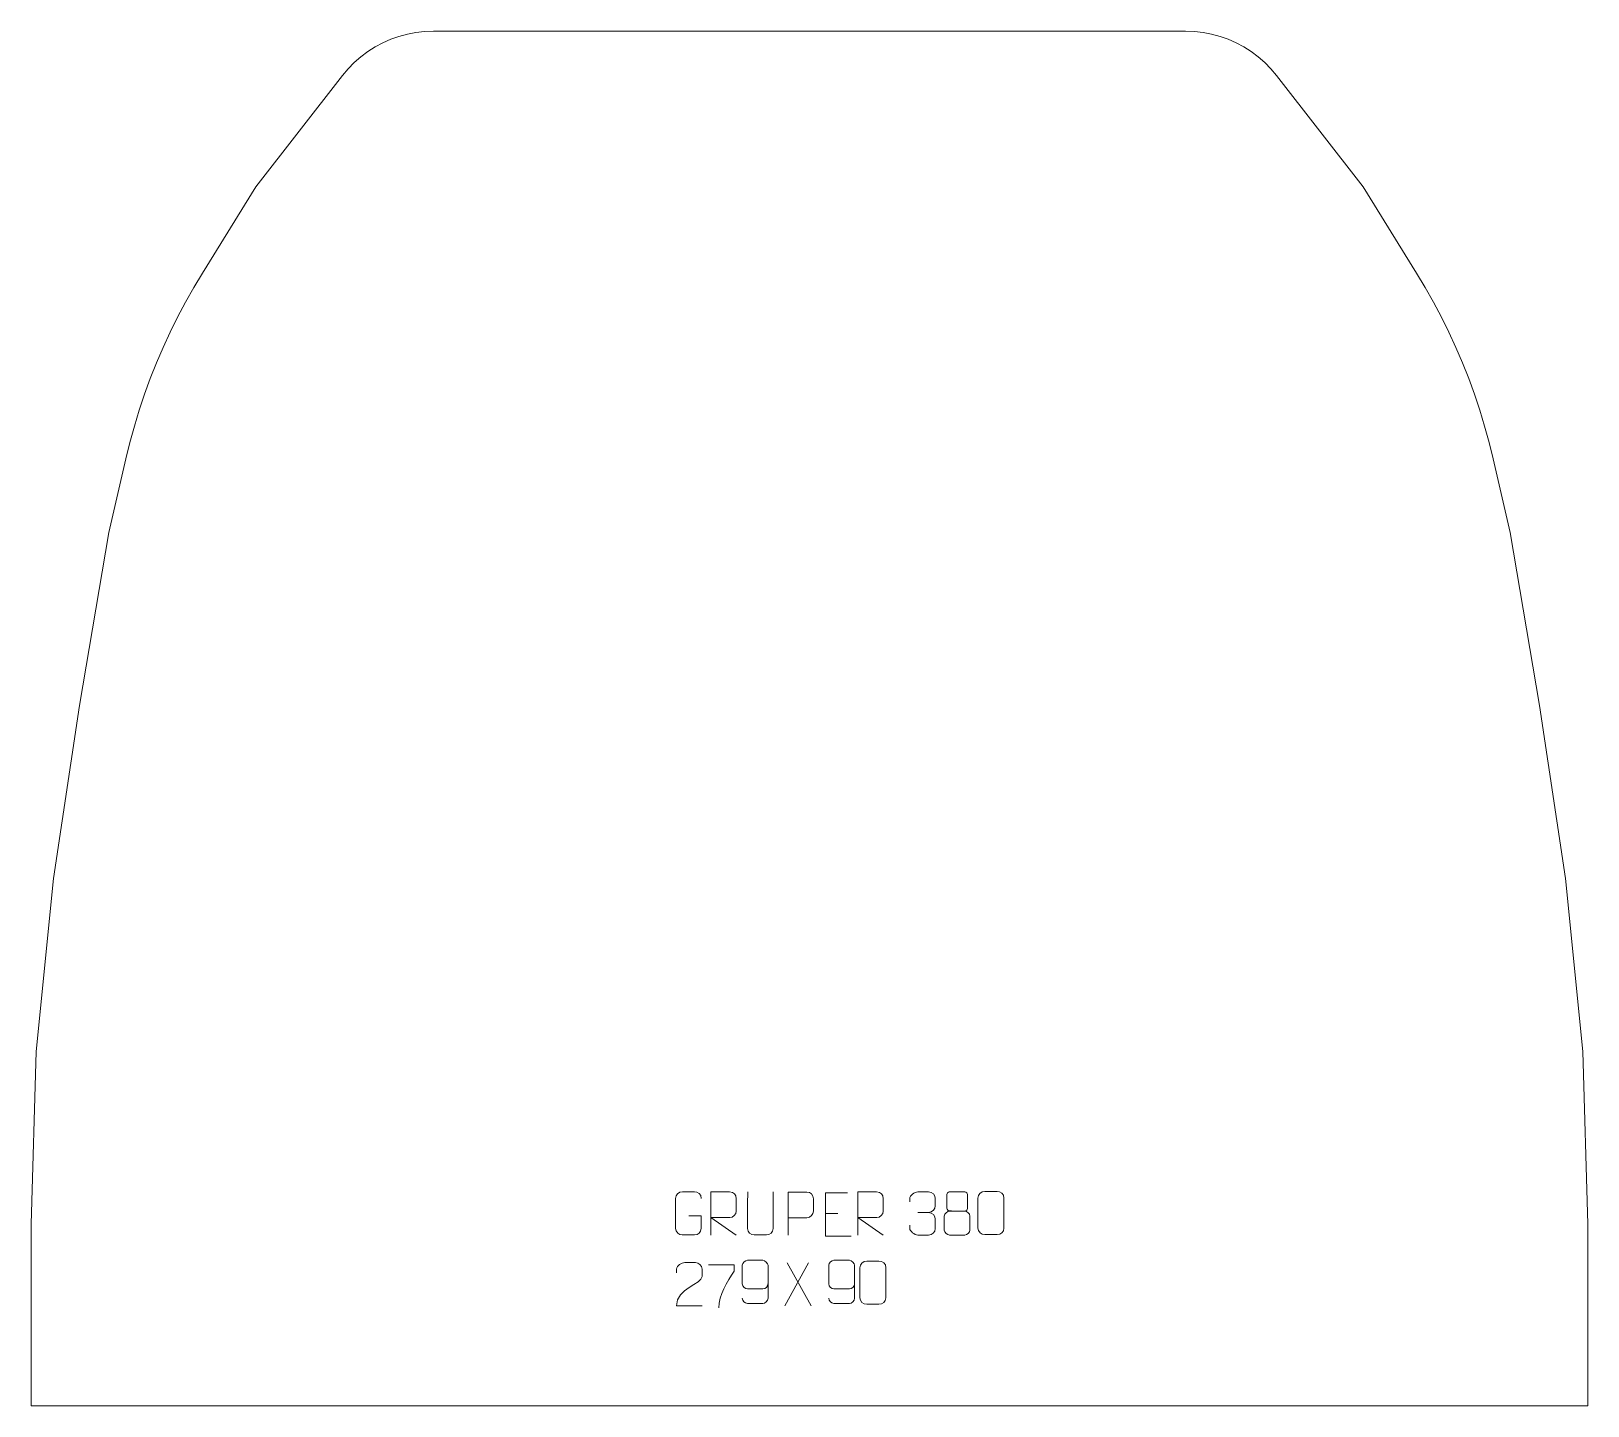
# Model space of a CAD drawing. Header units: millimetres. Extents: x -451 to 449, y 789 to 1584.
import ezdxf

# ---------------------------------------------------------------- set-up
doc = ezdxf.new("R2010")
doc.units = ezdxf.units.MM
doc.header["$MEASUREMENT"] = 0
doc.layers.add('layer 1', color=7, linetype='Continuous')

msp = doc.modelspace()

# ---------------------------------------------------------------- linework, layer by layer
at = {"layer": 'layer 1', "color": 242, "lineweight": 9}
msp.add_open_spline([(-218.4866, 1583.7175), (-218.4866, 1583.7175), (216.4344, 1583.7175), (216.4344, 1583.7175), (216.4344, 1583.7175), (216.4344, 1583.7175), (221.4742, 1583.5265), (221.4742, 1583.5265), (221.4742, 1583.5265), (221.4742, 1583.5265), (226.4839, 1582.9557), (226.4839, 1582.9557), (226.4839, 1582.9557), (226.4839, 1582.9557), (231.4358, 1582.004), (231.4358, 1582.004), (231.4358, 1582.004), (231.4358, 1582.004), (236.3015, 1580.683), (236.3015, 1580.683), (236.3015, 1580.683), (236.3015, 1580.683), (241.0536, 1578.9963), (241.0536, 1578.9963), (241.0536, 1578.9963), (241.0536, 1578.9963), (245.6648, 1576.9537), (245.6648, 1576.9537), (245.6648, 1576.9537), (245.6648, 1576.9537), (250.1071, 1574.568), (250.1071, 1574.568), (250.1071, 1574.568), (250.1071, 1574.568), (254.3583, 1571.8515), (254.3583, 1571.8515), (254.3583, 1571.8515), (254.3583, 1571.8515), (258.3877, 1568.8234), (258.3877, 1568.8234), (258.3877, 1568.8234), (258.3877, 1568.8234), (262.1788, 1565.4965), (262.1788, 1565.4965), (262.1788, 1565.4965), (262.1788, 1565.4965), (265.7066, 1561.8947), (265.7066, 1561.8947), (265.7066, 1561.8947), (265.7066, 1561.8947), (268.9508, 1558.0337), (268.9508, 1558.0337), (268.9508, 1558.0337), (268.9508, 1558.0337), (318.9748, 1493.7189), (318.9748, 1493.7189), (318.9748, 1493.7189), (318.9748, 1493.7189), (349.9747, 1443.7193), (349.9747, 1443.7193), (349.9747, 1443.7193), (349.9747, 1443.7193), (354.9801, 1435.3915), (354.9801, 1435.3915), (354.9801, 1435.3915), (354.9801, 1435.3915), (359.7573, 1426.9304), (359.7573, 1426.9304), (359.7573, 1426.9304), (359.7573, 1426.9304), (364.298, 1418.3418), (364.298, 1418.3418), (364.298, 1418.3418), (364.298, 1418.3418), (368.6028, 1409.6314), (368.6028, 1409.6314), (368.6028, 1409.6314), (368.6028, 1409.6314), (372.6689, 1400.8068), (372.6689, 1400.8068), (372.6689, 1400.8068), (372.6689, 1400.8068), (376.4908, 1391.8728), (376.4908, 1391.8728), (376.4908, 1391.8728), (376.4908, 1391.8728), (380.0659, 1382.8379), (380.0659, 1382.8379), (380.0659, 1382.8379), (380.0659, 1382.8379), (383.3927, 1373.7088), (383.3927, 1373.7088), (383.3927, 1373.7088), (383.3927, 1373.7088), (386.4663, 1364.4934), (386.4663, 1364.4934), (386.4663, 1364.4934), (386.4663, 1364.4934), (389.2876, 1355.1936), (389.2876, 1355.1936), (389.2876, 1355.1936), (389.2876, 1355.1936), (391.8539, 1345.8221), (391.8539, 1345.8221), (391.8539, 1345.8221), (391.8539, 1345.8221), (394.1615, 1336.3848), (394.1615, 1336.3848), (394.1615, 1336.3848), (394.1615, 1336.3848), (403.9744, 1293.7187), (403.9744, 1293.7187), (403.9744, 1293.7187), (403.9744, 1293.7187), (420.9735, 1193.7196), (420.9735, 1193.7196), (420.9735, 1193.7196), (420.9735, 1193.7196), (435.9749, 1093.7186), (435.9749, 1093.7186), (435.9749, 1093.7186), (435.9749, 1093.7186), (445.9731, 993.7195), (445.9731, 993.7195), (445.9731, 993.7195), (445.9731, 993.7195), (448.9732, 893.718), (448.9732, 893.718), (448.9732, 893.718), (448.9732, 893.718), (448.9732, 788.7197), (448.9732, 788.7197), (448.9732, 788.7197), (448.9732, 788.7197), (-451.0254, 788.7197), (-451.0254, 788.7197), (-451.0254, 788.7197), (-451.0254, 788.7197), (-451.0254, 893.718), (-451.0254, 893.718), (-451.0254, 893.718), (-451.0254, 893.718), (-448.0252, 993.7195), (-448.0252, 993.7195), (-448.0252, 993.7195), (-448.0252, 993.7195), (-438.0253, 1093.7186), (-438.0253, 1093.7186), (-438.0253, 1093.7186), (-438.0253, 1093.7186), (-423.0257, 1193.7196), (-423.0257, 1193.7196), (-423.0257, 1193.7196), (-423.0257, 1193.7196), (-406.0249, 1293.7187), (-406.0249, 1293.7187), (-406.0249, 1293.7187), (-406.0249, 1293.7187), (-396.2112, 1336.3848), (-396.2112, 1336.3848), (-396.2112, 1336.3848), (-396.2112, 1336.3848), (-393.9043, 1345.8221), (-393.9043, 1345.8221), (-393.9043, 1345.8221), (-393.9043, 1345.8221), (-391.3398, 1355.1936), (-391.3398, 1355.1936), (-391.3398, 1355.1936), (-391.3398, 1355.1936), (-388.5183, 1364.4934), (-388.5183, 1364.4934), (-388.5183, 1364.4934), (-388.5183, 1364.4934), (-385.4426, 1373.7088), (-385.4426, 1373.7088), (-385.4426, 1373.7088), (-385.4426, 1373.7088), (-382.1179, 1382.8379), (-382.1179, 1382.8379), (-382.1179, 1382.8379), (-382.1179, 1382.8379), (-378.5407, 1391.8728), (-378.5407, 1391.8728), (-378.5407, 1391.8728), (-378.5407, 1391.8728), (-374.721, 1400.8068), (-374.721, 1400.8068), (-374.721, 1400.8068), (-374.721, 1400.8068), (-370.655, 1409.6314), (-370.655, 1409.6314), (-370.655, 1409.6314), (-370.655, 1409.6314), (-366.3502, 1418.3418), (-366.3502, 1418.3418), (-366.3502, 1418.3418), (-366.3502, 1418.3418), (-361.8072, 1426.9304), (-361.8072, 1426.9304), (-361.8072, 1426.9304), (-361.8072, 1426.9304), (-357.0323, 1435.3915), (-357.0323, 1435.3915), (-357.0323, 1435.3915), (-357.0323, 1435.3915), (-352.0245, 1443.7193), (-352.0245, 1443.7193), (-352.0245, 1443.7193), (-352.0245, 1443.7193), (-321.0253, 1493.7189), (-321.0253, 1493.7189), (-321.0253, 1493.7189), (-321.0253, 1493.7189), (-271.003, 1558.0337), (-271.003, 1558.0337), (-271.003, 1558.0337), (-271.003, 1558.0337), (-267.7588, 1561.8947), (-267.7588, 1561.8947), (-267.7588, 1561.8947), (-267.7588, 1561.8947), (-264.2309, 1565.4965), (-264.2309, 1565.4965), (-264.2309, 1565.4965), (-264.2309, 1565.4965), (-260.4398, 1568.8234), (-260.4398, 1568.8234), (-260.4398, 1568.8234), (-260.4398, 1568.8234), (-256.4082, 1571.8515), (-256.4082, 1571.8515), (-256.4082, 1571.8515), (-256.4082, 1571.8515), (-252.1593, 1574.568), (-252.1593, 1574.568), (-252.1593, 1574.568), (-252.1593, 1574.568), (-247.717, 1576.9537), (-247.717, 1576.9537), (-247.717, 1576.9537), (-247.717, 1576.9537), (-243.1058, 1578.9963), (-243.1058, 1578.9963), (-243.1058, 1578.9963), (-243.1058, 1578.9963), (-238.3537, 1580.683), (-238.3537, 1580.683), (-238.3537, 1580.683), (-238.3537, 1580.683), (-233.488, 1582.004), (-233.488, 1582.004), (-233.488, 1582.004), (-233.488, 1582.004), (-228.5361, 1582.9557), (-228.5361, 1582.9557), (-228.5361, 1582.9557), (-228.5361, 1582.9557), (-223.5246, 1583.5265), (-223.5246, 1583.5265), (-223.5246, 1583.5265), (-223.5246, 1583.5265), (-218.4866, 1583.7175), (-218.4866, 1583.7175)], degree=3, knots=[0, 0, 0, 0, 0.01492537, 0.01492537, 0.01492537, 0.01492537, 0.02985075, 0.02985075, 0.02985075, 0.02985075, 0.04477612, 0.04477612, 0.04477612, 0.04477612, 0.05970149, 0.05970149, 0.05970149, 0.05970149, 0.07462687, 0.07462687, 0.07462687, 0.07462687, 0.08955224, 0.08955224, 0.08955224, 0.08955224, 0.10447761, 0.10447761, 0.10447761, 0.10447761, 0.11940299, 0.11940299, 0.11940299, 0.11940299, 0.13432836, 0.13432836, 0.13432836, 0.13432836, 0.14925373, 0.14925373, 0.14925373, 0.14925373, 0.1641791, 0.1641791, 0.1641791, 0.1641791, 0.17910448, 0.17910448, 0.17910448, 0.17910448, 0.19402985, 0.19402985, 0.19402985, 0.19402985, 0.20895522, 0.20895522, 0.20895522, 0.20895522, 0.2238806, 0.2238806, 0.2238806, 0.2238806, 0.23880597, 0.23880597, 0.23880597, 0.23880597, 0.25373134, 0.25373134, 0.25373134, 0.25373134, 0.26865672, 0.26865672, 0.26865672, 0.26865672, 0.28358209, 0.28358209, 0.28358209, 0.28358209, 0.29850746, 0.29850746, 0.29850746, 0.29850746, 0.31343284, 0.31343284, 0.31343284, 0.31343284, 0.32835821, 0.32835821, 0.32835821, 0.32835821, 0.34328358, 0.34328358, 0.34328358, 0.34328358, 0.35820896, 0.35820896, 0.35820896, 0.35820896, 0.37313433, 0.37313433, 0.37313433, 0.37313433, 0.3880597, 0.3880597, 0.3880597, 0.3880597, 0.40298507, 0.40298507, 0.40298507, 0.40298507, 0.41791045, 0.41791045, 0.41791045, 0.41791045, 0.43283582, 0.43283582, 0.43283582, 0.43283582, 0.44776119, 0.44776119, 0.44776119, 0.44776119, 0.46268657, 0.46268657, 0.46268657, 0.46268657, 0.47761194, 0.47761194, 0.47761194, 0.47761194, 0.49253731, 0.49253731, 0.49253731, 0.49253731, 0.50746269, 0.50746269, 0.50746269, 0.50746269, 0.52238806, 0.52238806, 0.52238806, 0.52238806, 0.53731343, 0.53731343, 0.53731343, 0.53731343, 0.55223881, 0.55223881, 0.55223881, 0.55223881, 0.56716418, 0.56716418, 0.56716418, 0.56716418, 0.58208955, 0.58208955, 0.58208955, 0.58208955, 0.59701493, 0.59701493, 0.59701493, 0.59701493, 0.6119403, 0.6119403, 0.6119403, 0.6119403, 0.62686567, 0.62686567, 0.62686567, 0.62686567, 0.64179104, 0.64179104, 0.64179104, 0.64179104, 0.65671642, 0.65671642, 0.65671642, 0.65671642, 0.67164179, 0.67164179, 0.67164179, 0.67164179, 0.68656716, 0.68656716, 0.68656716, 0.68656716, 0.70149254, 0.70149254, 0.70149254, 0.70149254, 0.71641791, 0.71641791, 0.71641791, 0.71641791, 0.73134328, 0.73134328, 0.73134328, 0.73134328, 0.74626866, 0.74626866, 0.74626866, 0.74626866, 0.76119403, 0.76119403, 0.76119403, 0.76119403, 0.7761194, 0.7761194, 0.7761194, 0.7761194, 0.79104478, 0.79104478, 0.79104478, 0.79104478, 0.80597015, 0.80597015, 0.80597015, 0.80597015, 0.82089552, 0.82089552, 0.82089552, 0.82089552, 0.8358209, 0.8358209, 0.8358209, 0.8358209, 0.85074627, 0.85074627, 0.85074627, 0.85074627, 0.86567164, 0.86567164, 0.86567164, 0.86567164, 0.88059701, 0.88059701, 0.88059701, 0.88059701, 0.89552239, 0.89552239, 0.89552239, 0.89552239, 0.91044776, 0.91044776, 0.91044776, 0.91044776, 0.92537313, 0.92537313, 0.92537313, 0.92537313, 0.94029851, 0.94029851, 0.94029851, 0.94029851, 0.95522388, 0.95522388, 0.95522388, 0.95522388, 0.97014925, 0.97014925, 0.97014925, 0.97014925, 1, 1, 1, 1], dxfattribs=at)
at = {"layer": 'layer 1', "color": 250, "lineweight": 9}
for points, knots in [([(-70.7574, 898.5676), (-70.7574, 898.5676), (-63.5893, 898.5676), (-63.5893, 898.5676), (-63.5893, 898.5676), (-63.5893, 898.5676), (-63.5893, 891.3995), (-63.5893, 891.3995), (-63.5893, 891.3995), (-63.729, 889.0761), (-65.4062, 887.5965), (-67.554, 887.5857), (-67.554, 887.5857), (-69.8858, 887.5861), (-72.2178, 887.5861), (-74.5493, 887.5857), (-74.5493, 887.5857), (-76.4742, 887.4803), (-78.4464, 889.3648), (-78.4352, 891.3821), (-78.4352, 891.3821), (-78.4348, 897.1522), (-78.4348, 902.9219), (-78.4352, 908.6912), (-78.4352, 908.6912), (-78.431, 910.8293), (-76.6842, 912.5485), (-74.5319, 912.5351), (-74.5319, 912.5351), (-72.2062, 912.5351), (-69.8801, 912.5351), (-67.554, 912.5351), (-67.554, 912.5351), (-65.6073, 912.5705), (-63.6159, 911.079), (-63.5893, 908.6413)], [0, 0, 0, 0, 0.1, 0.1, 0.1, 0.1, 0.2, 0.2, 0.2, 0.2, 0.3, 0.3, 0.3, 0.3, 0.4, 0.4, 0.4, 0.4, 0.5, 0.5, 0.5, 0.5, 0.6, 0.6, 0.6, 0.6, 0.7, 0.7, 0.7, 0.7, 0.8, 0.8, 0.8, 0.8, 1, 1, 1, 1]), ([(-58.009, 887.4755), (-58.009, 887.4755), (-58.009, 912.429), (-58.009, 912.429), (-58.009, 912.429), (-54.4142, 912.429), (-50.8187, 912.429), (-47.2235, 912.429), (-47.2235, 912.429), (-44.8982, 912.3913), (-43.3409, 910.9013), (-43.345, 908.5349), (-43.345, 908.5349), (-43.3454, 906.4994), (-43.3454, 903.44), (-43.345, 901.404), (-43.345, 901.404), (-43.3515, 899.5285), (-45.1638, 897.5867), (-47.1733, 897.5676), (-47.1733, 897.5676), (-47.1733, 897.5676), (-58.009, 897.5676), (-58.009, 897.5676), (-58.009, 897.5676), (-58.009, 897.5676), (-43.3543, 887.4755), (-43.3543, 887.4755)], [0, 0, 0, 0, 0.125, 0.125, 0.125, 0.125, 0.25, 0.25, 0.25, 0.25, 0.375, 0.375, 0.375, 0.375, 0.5, 0.5, 0.5, 0.5, 0.625, 0.625, 0.625, 0.625, 0.75, 0.75, 0.75, 0.75, 1, 1, 1, 1]), ([(-22.1077, 912.5177), (-22.1081, 906.9782), (-22.0123, 896.7764), (-22.0119, 891.236), (-22.0119, 891.236), (-22.1517, 888.9965), (-23.8289, 887.5703), (-25.9766, 887.5598), (-25.9766, 887.5598), (-28.3085, 887.5602), (-30.6404, 887.5602), (-32.9719, 887.5598), (-32.9719, 887.5598), (-34.8969, 887.4583), (-36.869, 889.2748), (-36.8578, 891.2193), (-36.8578, 891.2193), (-36.8575, 896.7812), (-36.7621, 906.9566), (-36.7625, 912.5177)], [0, 0, 0, 0, 0.16666667, 0.16666667, 0.16666667, 0.16666667, 0.33333333, 0.33333333, 0.33333333, 0.33333333, 0.5, 0.5, 0.5, 0.5, 0.66666667, 0.66666667, 0.66666667, 0.66666667, 1, 1, 1, 1]), ([(-13.3922, 887.4), (-13.3922, 887.4), (-13.3922, 912.3536), (-13.3922, 912.3536), (-13.3922, 912.3536), (-9.7972, 912.3536), (-6.2019, 912.3536), (-2.6065, 912.3536), (-2.6065, 912.3536), (-0.2813, 912.3157), (1.2761, 910.8256), (1.2719, 908.4595), (1.2719, 908.4595), (1.2715, 906.4238), (1.2715, 903.3645), (1.2719, 901.3285), (1.2719, 901.3285), (1.2654, 899.4531), (-0.5468, 897.5112), (-2.5564, 897.4921), (-2.5564, 897.4921), (-2.5564, 897.4921), (-13.3922, 897.4921), (-13.3922, 897.4921)], [0, 0, 0, 0, 0.14285714, 0.14285714, 0.14285714, 0.14285714, 0.28571429, 0.28571429, 0.28571429, 0.28571429, 0.42857143, 0.42857143, 0.42857143, 0.42857143, 0.57142857, 0.57142857, 0.57142857, 0.57142857, 0.71428571, 0.71428571, 0.71428571, 0.71428571, 1, 1, 1, 1]), ([(21.0289, 911.8319), (21.0289, 911.8319), (8.155, 911.8319), (8.155, 911.8319), (8.155, 911.8319), (8.155, 911.8319), (8.155, 886.8783), (8.155, 886.8783), (8.155, 886.8783), (8.155, 886.8783), (23.0208, 886.8783), (23.0208, 886.8783)], [0, 0, 0, 0, 0.25, 0.25, 0.25, 0.25, 0.5, 0.5, 0.5, 0.5, 1, 1, 1, 1]), ([(26.991, 887.4755), (26.991, 887.4755), (26.991, 912.429), (26.991, 912.429), (26.991, 912.429), (30.5858, 912.429), (34.1813, 912.429), (37.7765, 912.429), (37.7765, 912.429), (40.1018, 912.3913), (41.6591, 910.9013), (41.655, 908.5349), (41.655, 908.5349), (41.6546, 906.4994), (41.6546, 903.44), (41.655, 901.404), (41.655, 901.404), (41.6485, 899.5285), (39.8362, 897.5867), (37.8267, 897.5676), (37.8267, 897.5676), (37.8267, 897.5676), (26.991, 897.5676), (26.991, 897.5676), (26.991, 897.5676), (26.991, 897.5676), (41.6457, 887.4755), (41.6457, 887.4755)], [0, 0, 0, 0, 0.125, 0.125, 0.125, 0.125, 0.25, 0.25, 0.25, 0.25, 0.375, 0.375, 0.375, 0.375, 0.5, 0.5, 0.5, 0.5, 0.625, 0.625, 0.625, 0.625, 0.75, 0.75, 0.75, 0.75, 1, 1, 1, 1]), ([(56.9585, 906.7447), (56.9585, 906.7447), (56.9585, 908.6019), (56.9585, 908.6019), (56.9585, 908.6019), (56.9442, 910.3438), (59.6087, 912.4619), (61.6678, 912.4392), (61.6678, 912.4392), (63.7319, 912.4392), (65.7959, 912.4392), (67.8596, 912.4392), (67.8596, 912.4392), (70.0541, 912.448), (71.6524, 910.6012), (71.6968, 908.6891), (71.6968, 908.6891), (71.6964, 907.254), (71.6964, 905.8189), (71.6968, 904.3834), (71.6968, 904.3834), (71.6482, 902.7299), (70.0456, 900.4999), (67.8473, 900.5099), (67.8473, 900.5099), (70.051, 900.4987), (71.659, 898.6955), (71.713, 896.636), (71.713, 896.636), (71.7126, 894.8513), (71.7126, 893.0666), (71.713, 891.2815), (71.713, 891.2815), (71.7231, 889.2201), (69.6682, 887.457), (67.8473, 887.4651), (67.8473, 887.4651), (65.782, 887.4654), (63.7168, 887.4654), (61.6512, 887.4651), (61.6512, 887.4651), (59.4826, 887.4766), (56.9516, 889.8768), (56.933, 891.3386), (56.933, 891.3386), (56.933, 891.3386), (56.933, 893.2472), (56.933, 893.2472)], [0, 0, 0, 0, 0.07692308, 0.07692308, 0.07692308, 0.07692308, 0.15384615, 0.15384615, 0.15384615, 0.15384615, 0.23076923, 0.23076923, 0.23076923, 0.23076923, 0.30769231, 0.30769231, 0.30769231, 0.30769231, 0.38461538, 0.38461538, 0.38461538, 0.38461538, 0.46153846, 0.46153846, 0.46153846, 0.46153846, 0.53846154, 0.53846154, 0.53846154, 0.53846154, 0.61538462, 0.61538462, 0.61538462, 0.61538462, 0.69230769, 0.69230769, 0.69230769, 0.69230769, 0.76923077, 0.76923077, 0.76923077, 0.76923077, 0.84615385, 0.84615385, 0.84615385, 0.84615385, 1, 1, 1, 1]), ([(78.3697, 910.9631), (78.3697, 908.7501), (78.3697, 905.0678), (78.3697, 902.8545), (78.3697, 902.8545), (78.3847, 902.3471), (79.1921, 901.4157), (79.8922, 901.4169), (79.8922, 901.4169), (82.8621, 901.4171), (85.8323, 901.3322), (88.8027, 901.3319), (88.8027, 901.3319), (89.5998, 901.3361), (90.3205, 902.1264), (90.3179, 902.8471), (90.3179, 902.8471), (90.3176, 905.0631), (90.3176, 908.7478), (90.3179, 910.9631), (90.3179, 910.9631), (90.2994, 911.6739), (89.688, 912.4343), (88.8541, 912.4269), (88.8541, 912.4269), (85.837, 912.4266), (82.8201, 912.4266), (79.8035, 912.4269), (79.8035, 912.4269), (79.1771, 912.4345), (78.353, 911.7235), (78.3697, 910.9631)], [0, 0, 0, 0, 0.11111111, 0.11111111, 0.11111111, 0.11111111, 0.22222222, 0.22222222, 0.22222222, 0.22222222, 0.33333333, 0.33333333, 0.33333333, 0.33333333, 0.44444444, 0.44444444, 0.44444444, 0.44444444, 0.55555556, 0.55555556, 0.55555556, 0.55555556, 0.66666667, 0.66666667, 0.66666667, 0.66666667, 0.77777778, 0.77777778, 0.77777778, 0.77777778, 1, 1, 1, 1]), ([(100.2873, 912.7419), (102.6534, 912.7419), (105.0199, 912.7419), (107.3864, 912.7419), (107.3864, 912.7419), (109.3669, 912.7775), (111.3929, 911.2832), (111.42, 908.8411), (111.42, 908.8411), (111.4196, 903.0837), (111.4196, 897.3259), (111.42, 891.5677), (111.42, 891.5677), (111.2779, 889.2401), (109.5715, 887.7578), (107.3864, 887.747), (107.3864, 887.747), (105.014, 887.7474), (102.6416, 887.7474), (100.2696, 887.747), (100.2696, 887.747), (98.3111, 887.6414), (96.3047, 889.5293), (96.3161, 891.5503), (96.3161, 891.5503), (96.3165, 897.3309), (96.3165, 903.1112), (96.3161, 908.891), (96.3161, 908.891), (96.3204, 911.033), (98.0975, 912.7555), (100.2873, 912.7419)], [0, 0, 0, 0, 0.11111111, 0.11111111, 0.11111111, 0.11111111, 0.22222222, 0.22222222, 0.22222222, 0.22222222, 0.33333333, 0.33333333, 0.33333333, 0.33333333, 0.44444444, 0.44444444, 0.44444444, 0.44444444, 0.55555556, 0.55555556, 0.55555556, 0.55555556, 0.66666667, 0.66666667, 0.66666667, 0.66666667, 0.77777778, 0.77777778, 0.77777778, 0.77777778, 1, 1, 1, 1]), ([(76.9109, 898.4449), (76.9109, 895.2741), (76.9109, 893.572), (76.9109, 890.4006), (76.9109, 890.4006), (76.9024, 889.1787), (78.6003, 887.486), (79.8529, 887.4775), (79.8529, 887.4775), (82.836, 887.4778), (85.8193, 887.4778), (88.8027, 887.4775), (88.8027, 887.4775), (90.126, 887.4892), (91.7464, 889.1108), (91.7353, 890.41), (91.7353, 890.41), (91.735, 893.5782), (91.735, 895.277), (91.7353, 898.4449), (91.7353, 898.4449), (91.6656, 899.8253), (90.0878, 901.4039), (88.7824, 901.3978), (88.7824, 901.3978), (85.8058, 901.3975), (82.8292, 901.3975), (79.8529, 901.3978), (79.8529, 901.3978), (78.7734, 901.4042), (76.9271, 899.8253), (76.9109, 898.4449)], [0, 0, 0, 0, 0.11111111, 0.11111111, 0.11111111, 0.11111111, 0.22222222, 0.22222222, 0.22222222, 0.22222222, 0.33333333, 0.33333333, 0.33333333, 0.33333333, 0.44444444, 0.44444444, 0.44444444, 0.44444444, 0.55555556, 0.55555556, 0.55555556, 0.55555556, 0.66666667, 0.66666667, 0.66666667, 0.66666667, 0.77777778, 0.77777778, 0.77777778, 0.77777778, 1, 1, 1, 1]), ([(-63.1441, 846.6349), (-68.0585, 846.6352), (-72.9729, 846.6352), (-77.887, 846.6349), (-77.887, 846.6349), (-77.887, 856.5672), (-63.236, 859.2084), (-63.1441, 863.5187), (-63.1441, 863.5187), (-63.1444, 864.9428), (-63.1444, 866.3665), (-63.1441, 867.7898), (-63.1441, 867.7898), (-63.161, 869.8669), (-65.2838, 871.5917), (-66.9548, 871.609), (-66.9548, 871.609), (-69.028, 871.6086), (-71.1009, 871.6086), (-73.1733, 871.609), (-73.1733, 871.609), (-74.9954, 871.6255), (-77.8201, 869.8334), (-77.887, 867.7398), (-77.887, 867.7398), (-77.887, 867.7398), (-77.887, 865.685), (-77.887, 865.685)], [0, 0, 0, 0, 0.125, 0.125, 0.125, 0.125, 0.25, 0.25, 0.25, 0.25, 0.375, 0.375, 0.375, 0.375, 0.5, 0.5, 0.5, 0.5, 0.625, 0.625, 0.625, 0.625, 0.75, 0.75, 0.75, 0.75, 1, 1, 1, 1]), ([(-59.4433, 870.3091), (-59.4433, 870.3091), (-44.6272, 870.3091), (-44.6272, 870.3091), (-44.6272, 870.3091), (-44.6275, 869.0595), (-44.6275, 867.8099), (-44.6272, 866.5601), (-44.6272, 866.5601), (-48.6216, 860.563), (-53.5368, 852.7294), (-53.5368, 845.3506)], [0, 0, 0, 0, 0.25, 0.25, 0.25, 0.25, 0.5, 0.5, 0.5, 0.5, 1, 1, 1, 1]), ([(-39.8639, 850.9112), (-39.8398, 849.5717), (-38.4836, 847.9184), (-36.9117, 847.9528), (-36.9117, 847.9528), (-33.9269, 847.9531), (-30.9417, 847.9531), (-27.9563, 847.9528), (-27.9563, 847.9528), (-26.7372, 847.9378), (-25.009, 849.3754), (-25.004, 850.9112), (-25.004, 850.9112), (-25.0043, 857.2716), (-25.0043, 863.6324), (-25.004, 869.9932), (-25.004, 869.9932), (-25.0087, 871.1561), (-26.7372, 872.9272), (-27.9563, 872.9516), (-27.9563, 872.9516), (-30.9417, 872.9513), (-33.9269, 872.9513), (-36.9117, 872.9516), (-36.9117, 872.9516), (-38.1898, 872.9078), (-39.8595, 871.2933), (-39.8639, 869.9932), (-39.8639, 869.9932), (-39.8639, 866.4098), (-39.8639, 862.8268), (-39.8639, 859.244), (-39.8639, 859.244), (-39.8254, 857.7658), (-38.2427, 856.3329), (-36.9117, 856.335), (-36.9117, 856.335), (-33.9269, 856.3347), (-30.9417, 856.3347), (-27.9563, 856.335), (-27.9563, 856.335), (-26.6268, 856.33), (-24.9838, 857.8372), (-25.0255, 859.2658)], [0, 0, 0, 0, 0.08333333, 0.08333333, 0.08333333, 0.08333333, 0.16666667, 0.16666667, 0.16666667, 0.16666667, 0.25, 0.25, 0.25, 0.25, 0.33333333, 0.33333333, 0.33333333, 0.33333333, 0.41666667, 0.41666667, 0.41666667, 0.41666667, 0.5, 0.5, 0.5, 0.5, 0.58333333, 0.58333333, 0.58333333, 0.58333333, 0.66666667, 0.66666667, 0.66666667, 0.66666667, 0.75, 0.75, 0.75, 0.75, 0.83333333, 0.83333333, 0.83333333, 0.83333333, 1, 1, 1, 1]), ([(10.1361, 850.9112), (10.1602, 849.5717), (11.5164, 847.9184), (13.0883, 847.9528), (13.0883, 847.9528), (16.0731, 847.9531), (19.0583, 847.9531), (22.0437, 847.9528), (22.0437, 847.9528), (23.2628, 847.9378), (24.991, 849.3754), (24.996, 850.9112), (24.996, 850.9112), (24.9957, 857.2716), (24.9957, 863.6324), (24.996, 869.9932), (24.996, 869.9932), (24.9913, 871.1561), (23.2628, 872.9272), (22.0437, 872.9516), (22.0437, 872.9516), (19.0583, 872.9513), (16.0731, 872.9513), (13.0883, 872.9516), (13.0883, 872.9516), (11.8102, 872.9078), (10.1405, 871.2933), (10.1361, 869.9932), (10.1361, 869.9932), (10.1361, 866.4098), (10.1361, 862.8268), (10.1361, 859.244), (10.1361, 859.244), (10.1746, 857.7658), (11.7573, 856.3329), (13.0883, 856.335), (13.0883, 856.335), (16.0731, 856.3347), (19.0583, 856.3347), (22.0437, 856.335), (22.0437, 856.335), (23.3732, 856.33), (25.0162, 857.8372), (24.9745, 859.2658)], [0, 0, 0, 0, 0.08333333, 0.08333333, 0.08333333, 0.08333333, 0.16666667, 0.16666667, 0.16666667, 0.16666667, 0.25, 0.25, 0.25, 0.25, 0.33333333, 0.33333333, 0.33333333, 0.33333333, 0.41666667, 0.41666667, 0.41666667, 0.41666667, 0.5, 0.5, 0.5, 0.5, 0.58333333, 0.58333333, 0.58333333, 0.58333333, 0.66666667, 0.66666667, 0.66666667, 0.66666667, 0.75, 0.75, 0.75, 0.75, 0.83333333, 0.83333333, 0.83333333, 0.83333333, 1, 1, 1, 1]), ([(32.0475, 872.4465), (34.4136, 872.4465), (36.7801, 872.4465), (39.1466, 872.4465), (39.1466, 872.4465), (41.1271, 872.4821), (43.1531, 870.9878), (43.1802, 868.5457), (43.1802, 868.5457), (43.1798, 862.7883), (43.1798, 857.0305), (43.1802, 851.2723), (43.1802, 851.2723), (43.0381, 848.9447), (41.3317, 847.4624), (39.1466, 847.4516), (39.1466, 847.4516), (36.7742, 847.452), (34.4018, 847.452), (32.0298, 847.4516), (32.0298, 847.4516), (30.0713, 847.346), (28.0649, 849.2339), (28.0763, 851.2549), (28.0763, 851.2549), (28.0767, 857.0355), (28.0767, 862.8158), (28.0763, 868.5956), (28.0763, 868.5956), (28.0806, 870.7376), (29.8577, 872.4601), (32.0475, 872.4465)], [0, 0, 0, 0, 0.11111111, 0.11111111, 0.11111111, 0.11111111, 0.22222222, 0.22222222, 0.22222222, 0.22222222, 0.33333333, 0.33333333, 0.33333333, 0.33333333, 0.44444444, 0.44444444, 0.44444444, 0.44444444, 0.55555556, 0.55555556, 0.55555556, 0.55555556, 0.66666667, 0.66666667, 0.66666667, 0.66666667, 0.77777778, 0.77777778, 0.77777778, 0.77777778, 1, 1, 1, 1])]:
    msp.add_open_spline(points, degree=3, knots=knots, dxfattribs=at)
for points in [[(61.6682, 900.4995), (61.6682, 900.4995), (67.8646, 900.4995), (67.8646, 900.4995)], [(8.155, 899.9522), (8.155, 899.9522), (15.3231, 899.9522), (15.3231, 899.9522)], [(-1.5782, 871.5209), (-1.5782, 871.5209), (-15.3188, 846.6251), (-15.3188, 846.6251)], [(-13.8642, 871.5209), (-13.8642, 871.5209), (-0.1236, 846.5674), (-0.1236, 846.5674)]]:
    msp.add_open_spline(points, degree=3, dxfattribs=at)

doc.saveas('drawing.dxf')
